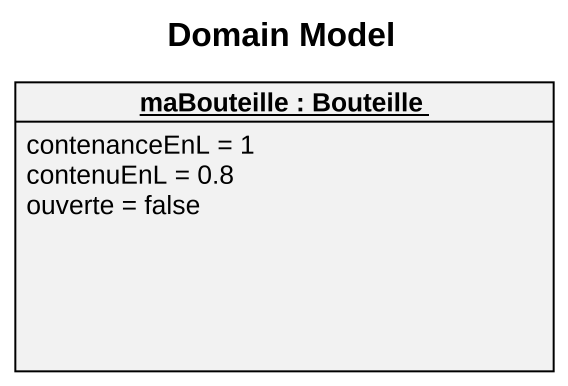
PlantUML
@startuml
title Domain Model
hide circle
hide empty members
object "maBouteille : Bouteille" as maBouteille {
  contenanceEnL = 1
  contenuEnL = 0.8
  ouverte = false
}
@enduml
